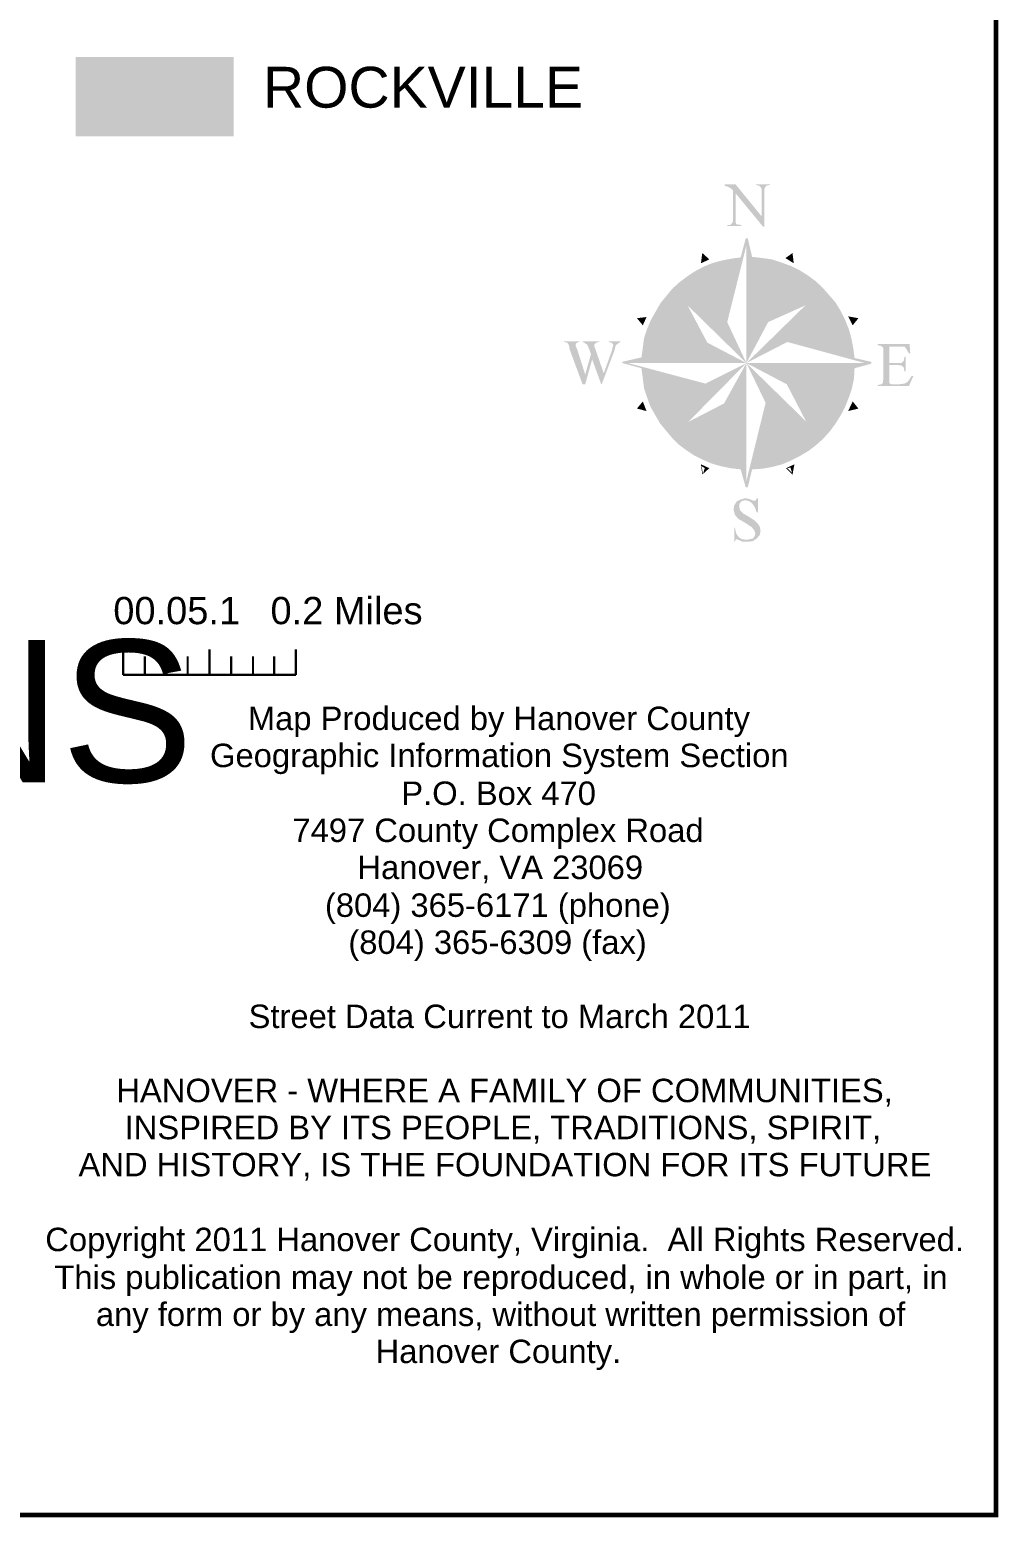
# Model space of a CAD drawing. Header units: millimetres. Extents: x 10 to 1080, y 12 to 847.
# Drawn here: x 952.2 to 1080.4, y 11.8 to 208.5 of the extents above; entities that cross this region are included whole.
import ezdxf

# ---------------------------------------------------------------- set-up
doc = ezdxf.new("R2010")
doc.units = ezdxf.units.MM

msp = doc.modelspace()

# ---------------------------------------------------------------- hatches: boundary and pattern name
at = {"layer": 'H', "linetype": 'CONTINUOUS'}
for points in [[(958.338, 194.398), (958.338, 204.893), (979.241, 204.893), (979.241, 194.398), (958.338, 194.398), (958.338, 194.398)], [(1050.202, 187.96), (1050.202, 188.048), (1048.332, 188.048), (1048.332, 187.96), (1048.42, 187.96), (1048.755, 187.872), (1048.932, 187.713), (1049.091, 187.448), (1049.091, 187.113), (1049.091, 183.815), (1045.633, 188.048), (1044.187, 188.048), (1044.187, 187.872), (1044.434, 187.784), (1044.522, 187.784), (1044.857, 187.625), (1045.281, 187.29), (1045.281, 183.48), (1045.281, 183.127), (1045.122, 182.88), (1044.945, 182.704), (1044.61, 182.704), (1044.522, 182.704), (1044.522, 182.545), (1046.392, 182.545), (1046.392, 182.704), (1046.215, 182.704), (1045.704, 182.792), (1045.633, 183.056), (1045.633, 183.48), (1045.633, 186.866), (1049.267, 182.457), (1049.443, 182.457), (1049.443, 187.113), (1049.443, 187.448), (1049.514, 187.625), (1049.69, 187.872), (1050.025, 187.96), (1050.202, 187.96), (1050.202, 187.96)], [(1047.821, 178.47), (1047.238, 180.94), (1046.974, 180.94), (1046.304, 178.4), (1045.034, 178.223), (1043.764, 177.976), (1042.494, 177.624), (1041.312, 177.13), (1040.201, 176.53), (1039.195, 175.86), (1038.172, 175.084), (1037.237, 174.237), (1035.72, 172.385), (1034.45, 170.18), (1033.939, 168.998), (1033.515, 167.728), (1033.357, 166.458), (1033.18, 165.188), (1030.64, 164.588), (1030.64, 164.43), (1031.399, 164.43), (1047.062, 164.43), (1041.894, 167.128), (1039.283, 172.05), (1047.062, 164.43), (1044.522, 169.845), (1047.062, 180.005), (1047.062, 164.43), (1049.937, 169.845), (1054.858, 172.05), (1047.062, 164.43), (1052.477, 167.217), (1062.725, 164.43), (1047.062, 164.43), (1052.407, 161.625), (1054.947, 156.722), (1047.062, 164.43), (1049.602, 159.173), (1047.062, 148.837), (1047.062, 164.43), (1044.099, 159.085), (1039.354, 156.633), (1047.062, 164.43), (1041.647, 161.713), (1031.399, 164.43), (1030.64, 164.43), (1033.18, 163.742), (1033.357, 162.384), (1033.515, 161.114), (1033.939, 159.844), (1034.362, 158.662), (1035.632, 156.457), (1037.167, 154.605), (1038.084, 153.67), (1039.107, 152.912), (1040.13, 152.224), (1041.312, 151.642), (1042.494, 151.13), (1043.675, 150.795), (1044.945, 150.53), (1046.304, 150.372), (1046.974, 147.99), (1047.238, 147.99), (1047.821, 150.372), (1049.179, 150.46), (1050.537, 150.707), (1051.807, 151.042), (1052.989, 151.553), (1054.171, 152.153), (1055.282, 152.823), (1056.287, 153.582), (1057.222, 154.428), (1058.069, 155.363), (1058.827, 156.386), (1059.515, 157.48), (1060.097, 158.574), (1060.609, 159.844), (1061.032, 161.114), (1061.297, 162.384), (1061.367, 163.742), (1063.572, 164.342), (1063.572, 164.588), (1061.367, 165.1), (1061.208, 166.37), (1060.944, 167.728), (1060.609, 168.91), (1060.097, 170.18), (1059.515, 171.362), (1058.827, 172.473), (1057.134, 174.413), (1056.217, 175.26), (1055.194, 176.018), (1054.1, 176.706), (1052.901, 177.288), (1051.719, 177.712), (1050.449, 178.135), (1049.179, 178.312), (1047.821, 178.47), (1047.821, 178.47)], [(1041.047, 177.624), (1042.158, 178.135), (1041.224, 178.982), (1041.047, 177.624), (1041.047, 177.624)], [(1052.23, 178.312), (1053.324, 177.624), (1053.165, 178.982), (1052.23, 178.312), (1052.23, 178.312)], [(1041.982, 178.135), (1041.559, 177.976), (1041.4, 178.558), (1041.312, 178.894), (1041.982, 178.135), (1041.982, 178.135)], [(1048.173, 177.288), (1047.997, 177.8), (1049.355, 177.624), (1050.625, 177.377), (1051.895, 176.953), (1053.165, 176.442), (1052.901, 176.018), (1051.807, 176.442), (1050.625, 176.777), (1049.443, 177.042), (1048.173, 177.288), (1048.173, 177.288)], [(1053.077, 178.823), (1053.253, 177.8), (1052.901, 177.976), (1053.077, 178.823), (1053.077, 178.823)], [(1045.88, 176.706), (1044.187, 170.092), (1038.931, 172.72), (1038.772, 172.632), (1041.4, 167.305), (1034.962, 165.7), (1035.121, 166.705), (1035.385, 167.816), (1035.632, 168.822), (1036.055, 169.757), (1037.078, 171.626), (1038.437, 173.143), (1040.042, 174.502), (1041.823, 175.595), (1042.741, 175.93), (1043.764, 176.283), (1044.787, 176.53), (1045.88, 176.706), (1045.88, 176.706)], [(1041.312, 176.442), (1041.559, 176.018), (1039.777, 174.925), (1038.26, 173.655), (1037.837, 173.902), (1039.53, 175.26), (1041.312, 176.442), (1041.312, 176.442)], [(1058.245, 170.004), (1058.404, 169.757), (1058.827, 168.734), (1059.18, 167.728), (1059.427, 166.705), (1059.603, 165.612), (1052.742, 167.305), (1055.37, 172.297), (1055.282, 172.473), (1049.937, 170.092), (1048.332, 176.706), (1049.355, 176.53), (1050.449, 176.283), (1051.472, 176.018), (1052.407, 175.595), (1054.259, 174.59), (1055.864, 173.32), (1055.952, 173.143), (1056.64, 172.473), (1057.222, 171.697), (1058.245, 170.004), (1058.245, 170.004)], [(1056.287, 173.567), (1056.711, 173.902), (1058.069, 172.297), (1058.668, 171.362), (1059.18, 170.356), (1058.757, 170.18), (1057.645, 171.962), (1056.287, 173.567), (1056.287, 173.567)], [(1033.357, 169.422), (1033.851, 170.515), (1032.581, 170.356), (1033.357, 169.422), (1033.357, 169.422)], [(1032.757, 170.268), (1033.78, 170.427), (1033.515, 170.092), (1032.757, 170.268), (1032.757, 170.268)], [(1034.362, 165.523), (1033.939, 165.347), (1034.027, 166.458), (1034.203, 167.464), (1034.45, 168.575), (1034.874, 169.58), (1035.385, 169.51), (1034.697, 167.552), (1034.362, 165.523), (1034.362, 165.523)], [(1061.12, 169.422), (1061.879, 170.356), (1060.521, 170.603), (1061.12, 169.422), (1061.12, 169.422)], [(1061.208, 169.668), (1061.032, 170.092), (1061.791, 170.268), (1061.208, 169.668), (1061.208, 169.668)], [(1030.393, 167.305), (1028.859, 167.305), (1028.859, 167.217), (1029.123, 167.128), (1029.194, 167.128), (1029.37, 166.97), (1029.458, 166.793), (1029.37, 166.546), (1029.282, 166.123), (1028.188, 163.072), (1027.165, 166.035), (1027.007, 166.458), (1026.918, 166.793), (1027.077, 167.04), (1027.43, 167.217), (1027.589, 167.217), (1027.589, 167.305), (1025.384, 167.305), (1025.384, 167.217), (1025.648, 167.128), (1025.807, 166.97), (1025.984, 166.882), (1026.072, 166.705), (1026.16, 166.546), (1026.495, 165.612), (1025.737, 162.895), (1024.714, 166.123), (1024.537, 166.546), (1024.467, 166.793), (1024.537, 167.04), (1024.89, 167.217), (1024.961, 167.217), (1024.961, 167.305), (1022.932, 167.305), (1022.932, 167.217), (1023.355, 167.128), (1023.532, 166.882), (1023.62, 166.617), (1023.691, 166.194), (1025.384, 161.625), (1025.737, 161.625), (1026.654, 164.924), (1027.853, 161.625), (1027.924, 161.625), (1029.617, 166.123), (1029.705, 166.546), (1029.794, 166.793), (1030.129, 167.04), (1030.393, 167.217), (1030.393, 167.305), (1030.393, 167.305)], [(1065.953, 166.617), (1067.47, 166.617), (1067.805, 166.617), (1067.982, 166.617), (1068.229, 166.282), (1068.564, 165.7), (1068.74, 165.7), (1068.652, 166.97), (1064.419, 166.97), (1064.419, 166.793), (1064.507, 166.793), (1064.842, 166.705), (1065.018, 166.617), (1065.177, 166.37), (1065.177, 165.947), (1065.177, 162.313), (1065.107, 161.802), (1064.93, 161.625), (1064.507, 161.537), (1064.419, 161.537), (1064.419, 161.378), (1068.564, 161.378), (1069.164, 162.736), (1068.917, 162.736), (1068.652, 162.313), (1068.405, 161.96), (1067.982, 161.713), (1067.294, 161.625), (1066.288, 161.625), (1066.024, 161.713), (1065.953, 161.96), (1065.953, 164.165), (1067.223, 164.165), (1067.647, 164.077), (1067.894, 163.83), (1067.894, 163.654), (1067.982, 163.318), (1068.141, 163.318), (1068.141, 165.276), (1067.982, 165.276), (1067.894, 164.765), (1067.717, 164.588), (1067.558, 164.43), (1067.223, 164.43), (1065.953, 164.43), (1065.953, 166.617), (1065.953, 166.617)], [(1060.185, 163.495), (1060.697, 163.583), (1060.362, 161.114), (1060.027, 160.02), (1059.603, 158.997), (1059.092, 159.173), (1059.515, 160.196), (1059.762, 161.202), (1060.185, 163.495), (1060.185, 163.495)], [(1034.962, 163.16), (1041.4, 161.466), (1038.772, 156.298), (1038.931, 156.122), (1044.099, 158.926), (1045.792, 152.224), (1044.787, 152.4), (1043.764, 152.576), (1042.741, 152.912), (1041.823, 153.335), (1040.042, 154.428), (1038.507, 155.698), (1037.167, 157.233), (1036.144, 158.997), (1035.72, 160.02), (1035.385, 161.043), (1035.121, 162.048), (1034.962, 163.16), (1034.962, 163.16)], [(1048.332, 152.153), (1049.937, 158.926), (1055.282, 156.122), (1055.37, 156.298), (1052.742, 161.466), (1059.603, 163.23), (1059.427, 162.137), (1059.18, 161.114), (1058.915, 160.108), (1058.492, 159.085), (1057.398, 157.233), (1056.04, 155.698), (1054.435, 154.34), (1052.565, 153.247), (1051.56, 152.823), (1050.537, 152.488), (1049.443, 152.312), (1048.332, 152.153), (1048.332, 152.153)], [(1032.581, 158.415), (1033.851, 158.08), (1033.357, 159.35), (1032.581, 158.415), (1032.581, 158.415)], [(1060.521, 158.08), (1061.879, 158.415), (1061.12, 159.35), (1060.521, 158.08), (1060.521, 158.08)], [(1033.427, 158.838), (1033.515, 158.662), (1032.669, 158.415), (1033.357, 159.173), (1033.427, 158.838), (1033.427, 158.838)], [(1038.084, 155.275), (1037.661, 155.028), (1036.32, 156.545), (1035.209, 158.327), (1035.72, 158.574), (1036.743, 156.81), (1038.084, 155.275), (1038.084, 155.275)], [(1060.785, 158.238), (1060.944, 158.75), (1061.72, 158.415), (1060.785, 158.238), (1060.785, 158.238)], [(1056.375, 155.363), (1056.375, 155.275), (1056.799, 154.94), (1055.864, 154.093), (1054.947, 153.335), (1053.924, 152.735), (1052.83, 152.153), (1052.654, 152.647), (1054.682, 153.917), (1056.375, 155.363), (1056.375, 155.363)], [(1046.057, 151.642), (1046.127, 151.042), (1044.945, 151.13), (1043.764, 151.377), (1042.67, 151.8), (1041.647, 152.224), (1041.823, 152.647), (1042.741, 152.312), (1043.852, 151.977), (1046.057, 151.642), (1046.057, 151.642)], [(1041.224, 149.684), (1041.312, 149.772), (1041.135, 150.795), (1041.559, 150.53), (1041.312, 149.772), (1041.224, 149.684), (1042.158, 150.53), (1041.047, 151.042), (1041.224, 149.684), (1041.224, 149.684)], [(1053.165, 149.684), (1053.412, 151.042), (1052.318, 150.53), (1052.477, 150.53), (1052.901, 150.618), (1053.077, 149.948), (1052.477, 150.53), (1052.318, 150.53), (1053.165, 149.684), (1053.165, 149.684)], [(1048.597, 146.562), (1048.42, 146.562), (1048.332, 146.297), (1048.085, 146.226), (1047.821, 146.297), (1047.397, 146.473), (1046.903, 146.562), (1046.304, 146.385), (1045.792, 146.138), (1045.457, 145.627), (1045.369, 145.027), (1045.545, 144.357), (1045.968, 143.845), (1046.974, 143.263), (1047.485, 142.91), (1047.75, 142.752), (1048.085, 142.328), (1048.244, 141.905), (1048.173, 141.57), (1047.909, 141.217), (1047.574, 141.146), (1047.062, 141.058), (1046.48, 141.146), (1046.057, 141.393), (1045.704, 141.905), (1045.545, 142.663), (1045.457, 142.663), (1045.457, 140.794), (1045.545, 140.794), (1045.633, 141.058), (1045.704, 141.146), (1045.968, 141.058), (1046.215, 140.97), (1046.551, 140.794), (1046.727, 140.794), (1047.238, 140.794), (1047.909, 140.882), (1048.42, 141.217), (1048.844, 141.728), (1048.932, 142.24), (1048.844, 142.752), (1048.597, 143.175), (1048.173, 143.598), (1047.397, 144.11), (1046.639, 144.533), (1046.215, 144.956), (1046.127, 145.38), (1046.127, 145.803), (1046.304, 146.05), (1046.551, 146.226), (1046.974, 146.297), (1047.485, 146.138), (1047.821, 145.874), (1048.173, 145.38), (1048.42, 144.692), (1048.597, 144.692), (1048.597, 146.562), (1048.597, 146.562)]]:
    msp.add_hatch(color=256, dxfattribs=at).paths.add_polyline_path(points)

# ---------------------------------------------------------------- linework, layer by layer
at = {"layer": 'P'}
for points, const_width in [([(16.157, 12.118), (16.157, 846.755), (1080.082, 846.755), (1080.082, 12.118), (16.157, 12.118)], 0.602), ([(964.6, 123.19), (964.6, 126.577)], 0.301), ([(976.03, 123.19), (976.03, 126.577)], 0.301), ([(987.46, 123.19), (987.46, 126.577)], 0.301), ([(967.475, 123.19), (967.475, 125.659)], 0.301), ([(970.351, 123.19), (970.351, 125.659)], 0.301), ([(973.138, 123.19), (973.138, 125.659)], 0.301), ([(978.905, 123.19), (978.905, 125.659)], 0.301), ([(981.781, 123.19), (981.781, 125.659)], 0.301), ([(984.568, 123.19), (984.568, 125.659)], 0.301), ([(964.6, 123.19), (987.46, 123.19)], 0.301)]:
    msp.add_lwpolyline(points, dxfattribs=dict(at, const_width=const_width))

# ---------------------------------------------------------------- texts
at = {"layer": 'T', "attachment_point": 1}
for s, insert, char_height in [('{\\fArial|b0|i0|c0|p18;ROCKVILLE}', (983.1, 203.6), 5.4), ('{\\fArial|b0|i0|c0|p18;00.05.1}', (963.3, 133.5), 3.6), ('{\\fArial|b0|i0|c0|p18;0.2 Miles}', (984.1, 133.5), 3.6), ('{\\fArial|b0|i0|c0|p18;138ONS}', (873.2, 127.8), 18.8), ('{\\fArial|b0|i0|c0|p18;Map Produced by Hanover County}', (981.1, 119), 3.1), ('{\\fArial|b0|i0|c0|p18;Geographic Information System Section}', (976.1, 114.1), 3.1), ('{\\fArial|b0|i0|c0|p18;P.O. Box 470}', (1001.4, 109.1), 3.1), ('{\\fArial|b0|i0|c0|p18;7497 County Complex Road}', (987, 104.2), 3.1), ('{\\fArial|b0|i0|c0|p18;Hanover, VA 23069}', (995.6, 99.3), 3.1), ('{\\fArial|b0|i0|c0|p18;(804) 365-6171 (phone)}', (991.3, 94.3), 3.1), ('{\\fArial|b0|i0|c0|p18;(804) 365-6309 (fax)}', (994.4, 89.4), 3.1), ('{\\fArial|b0|i0|c0|p18;Street Data Current to March 2011}', (981.2, 79.6), 3.1), ('{\\fArial|b0|i0|c0|p18;HANOVER - WHERE A FAMILY OF COMMUNITIES,}', (963.7, 69.8), 3.1), ('{\\fArial|b0|i0|c0|p18;INSPIRED BY ITS PEOPLE, TRADITIONS, SPIRIT,}', (964.8, 64.9), 3.1), ('{\\fArial|b0|i0|c0|p18;AND HISTORY, IS THE FOUNDATION FOR ITS FUTURE}', (958.7, 60), 3.1), ('{\\fArial|b0|i0|c0|p18;Copyright 2011 Hanover County, Virginia.  All Rights Reserved.}', (954.3, 50.1), 3.1), ('{\\fArial|b0|i0|c0|p18;This publication may not be reproduced, in whole or in part, in}', (955.5, 45.1), 3.1), ('{\\fArial|b0|i0|c0|p18;any form or by any means, without written permission of}', (961, 40.2), 3.1), ('{\\fArial|b0|i0|c0|p18;Hanover County.}', (998, 35.3), 3.1)]:
    msp.add_mtext(s, dxfattribs=dict(at, insert=insert, char_height=char_height))

doc.saveas('drawing.dxf')
